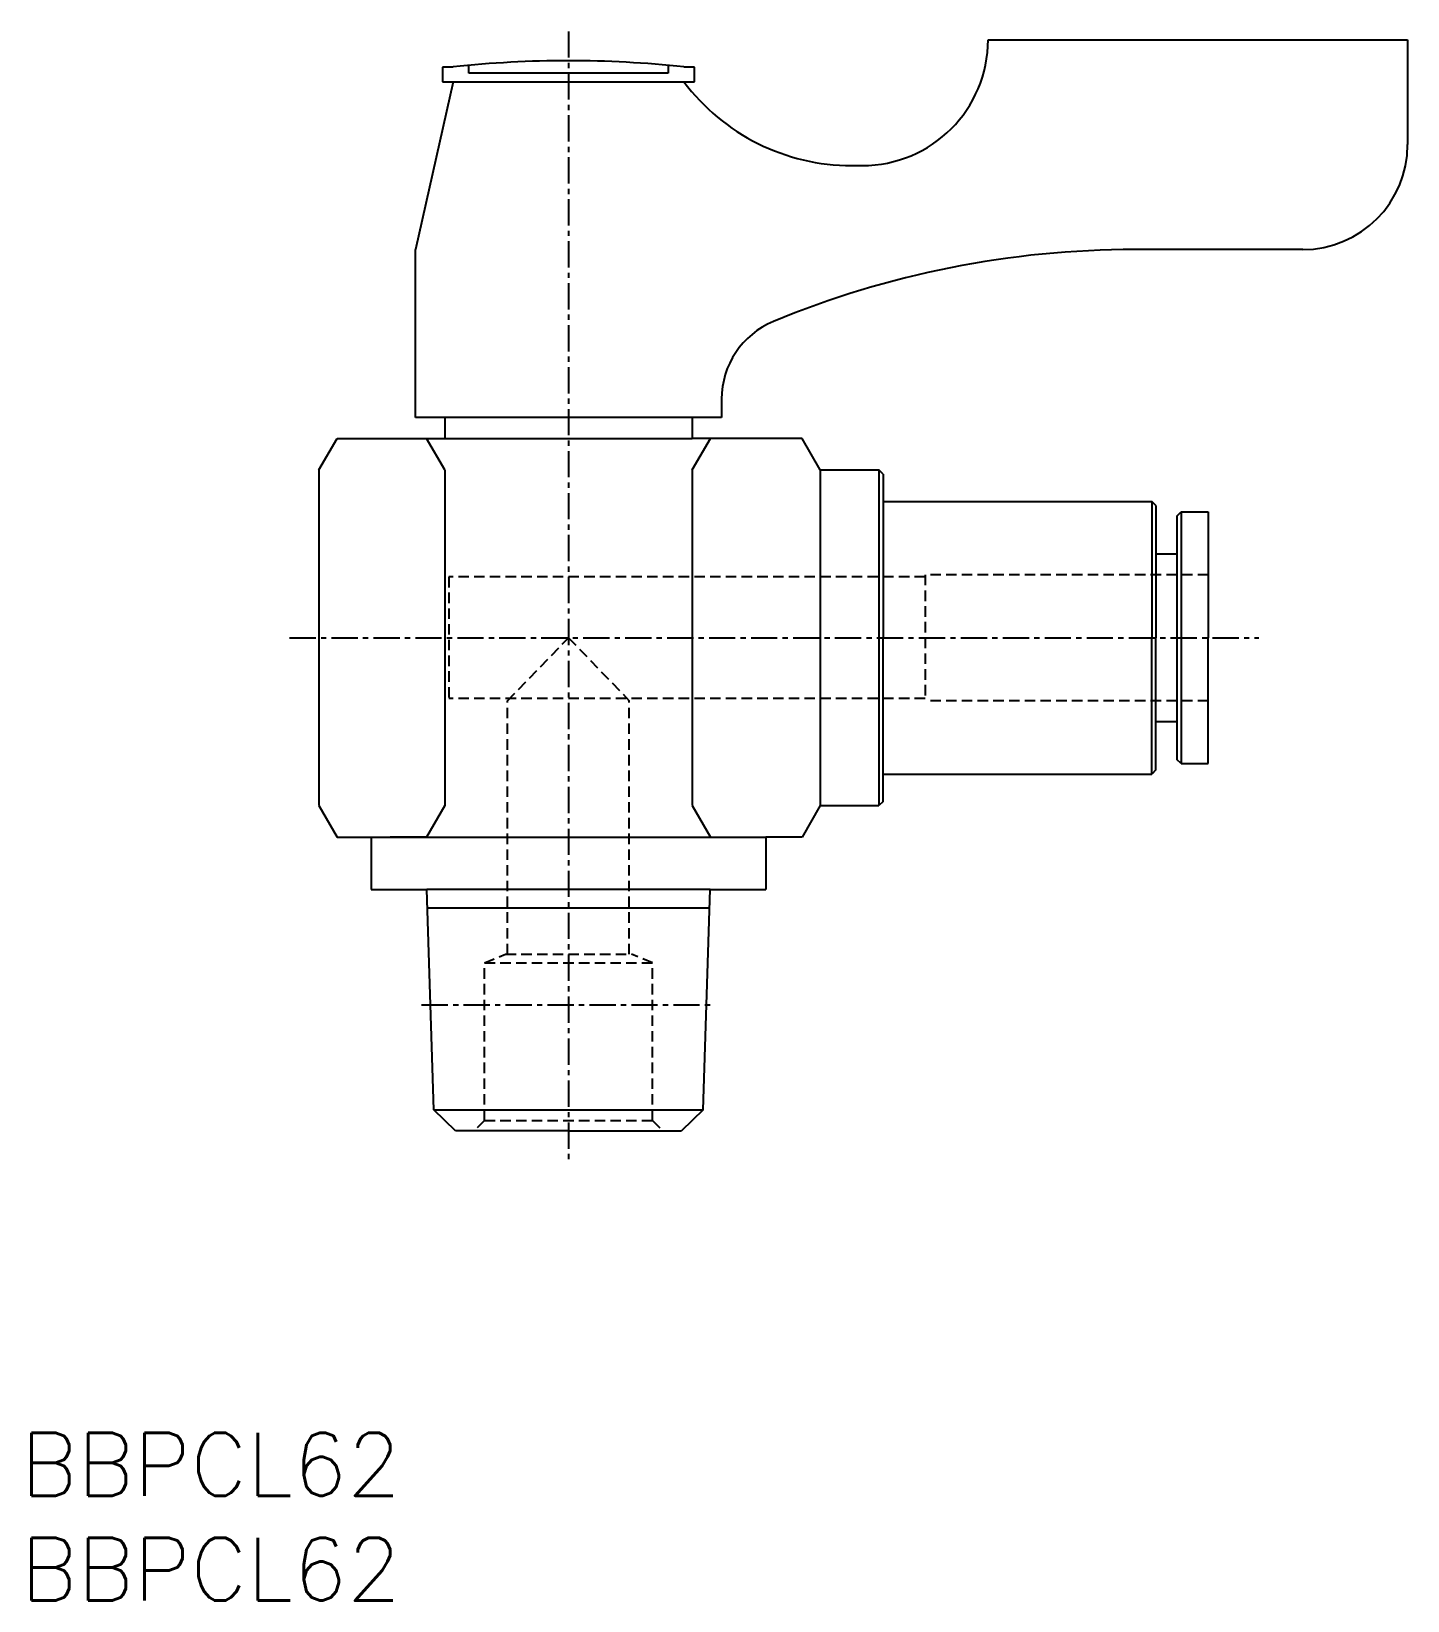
# Model space of a CAD drawing. Extents: x 0.5 to 66.1, y 0 to 74.8.
import ezdxf

# ---------------------------------------------------------------- set-up
doc = ezdxf.new("R2010")
doc.units = 0
doc.linetypes.add('CENTER', pattern=[2, 1.25, -0.25, 0.25, -0.25])
doc.linetypes.add('DASHED', pattern=[0.75, 0.5, -0.25])
doc.layers.get('0').update_dxf_attribs({"linetype": 'CONTINUOUS'})
doc.layers.add('CENTER', color=1, linetype='CENTER')
doc.styles.get("Standard").update_dxf_attribs({"font": 'txt.shx'})

# ---------------------------------------------------------------- blocks, each defined once
blk = doc.blocks.new('*U4')
at = {"color": 7, "linetype": 'CONTINUOUS'}
blk.add_text('BBPCL62', height=3, dxfattribs=at).set_placement((0, 5))
blk = doc.blocks.new('*U5')
at = {"color": 7, "linetype": 'CONTINUOUS'}
blk.add_text('BBPCL62', height=3, dxfattribs=at).set_placement((0, 0))

msp = doc.modelspace()

# ---------------------------------------------------------------- linework, layer by layer
at = {"color": 7, "linetype": 'CONTINUOUS'}
for p, q in [((46.117, 74.389), (66.117, 74.389)), ((66.117, 74.389), (66.117, 69.389)), ((20.617, 73.089), (20.117, 73.089)), ((20.117, 73.089), (20.117, 72.389)), ((21.367, 72.789), (21.367, 73.166)), ((30.867, 72.789), (21.367, 72.789)), ((30.867, 73.166), (30.867, 72.789)), ((32.117, 73.089), (31.617, 73.089)), ((32.117, 72.389), (32.117, 73.089)), ((20.617, 72.389), (18.817, 64.389)), ((20.117, 72.389), (21.767, 72.389)), ((20.617, 72.389), (31.617, 72.389)), ((30.467, 72.389), (32.117, 72.389)), ((39.617, 68.389), (40.117, 68.389)), ((18.817, 56.389), (18.817, 64.389)), ((61.117, 64.389), (53.117, 64.389)), ((33.417, 57.264), (33.417, 56.389)), ((20.217, 56.389), (18.817, 56.389)), ((20.217, 56.389), (20.217, 55.389)), ((32.017, 56.389), (20.217, 56.389)), ((32.017, 56.389), (32.017, 55.389)), ((33.417, 56.389), (32.017, 56.389)), ((14.217, 53.889), (15.083, 55.389)), ((15.083, 55.389), (20.217, 55.389)), ((20.217, 53.889), (19.351, 55.389)), ((20.217, 55.389), (32.017, 55.389)), ((37.251, 55.389), (32.017, 55.389)), ((32.017, 53.889), (32.883, 55.389)), ((38.117, 53.889), (37.251, 55.389)), ((14.217, 53.889), (14.217, 37.889)), ((20.217, 53.889), (20.217, 45.889)), ((32.017, 53.889), (32.017, 37.889)), ((38.117, 53.889), (38.117, 45.889)), ((38.117, 53.889), (40.917, 53.889)), ((40.917, 53.889), (40.917, 37.889)), ((41.117, 53.689), (40.917, 53.889)), ((41.117, 53.689), (41.117, 45.889)), ((41.117, 52.389), (53.917, 52.389)), ((53.917, 52.389), (53.917, 45.889)), ((54.117, 52.189), (53.917, 52.389)), ((54.117, 52.189), (54.117, 45.889)), ((55.117, 51.689), (55.317, 51.889)), ((55.117, 51.689), (55.117, 40.089)), ((55.317, 51.889), (55.317, 39.889)), ((55.317, 51.889), (56.617, 51.889)), ((56.617, 51.889), (56.617, 45.889)), ((54.117, 49.889), (55.117, 49.889)), ((20.217, 45.889), (20.217, 37.889)), ((38.117, 45.889), (38.117, 37.889)), ((41.117, 38.089), (41.117, 45.889)), ((53.917, 39.389), (53.917, 45.889)), ((54.117, 39.589), (54.117, 45.889)), ((56.617, 39.889), (56.617, 45.889)), ((54.117, 41.889), (55.117, 41.889)), ((55.317, 39.889), (55.117, 40.089)), ((55.317, 39.889), (56.617, 39.889)), ((41.117, 39.389), (53.917, 39.389)), ((54.117, 39.589), (53.917, 39.389)), ((14.217, 37.889), (15.083, 36.389)), ((20.217, 37.889), (19.351, 36.389)), ((32.017, 37.889), (32.883, 36.389)), ((38.117, 37.889), (37.251, 36.389)), ((38.117, 37.889), (40.917, 37.889)), ((41.117, 38.089), (40.917, 37.889)), ((15.083, 36.389), (16.717, 36.389)), ((16.717, 36.389), (16.717, 33.889)), ((16.717, 36.389), (35.517, 36.389)), ((19.351, 36.389), (17.617, 36.389)), ((35.517, 36.389), (35.517, 33.889)), ((37.251, 36.389), (35.517, 36.389)), ((16.717, 33.889), (19.367, 33.889)), ((19.695, 23.389), (19.367, 33.889)), ((32.867, 33.889), (19.367, 33.889)), ((32.539, 23.389), (32.867, 33.889)), ((32.867, 33.889), (35.517, 33.889)), ((32.839, 33.005), (19.394, 33.005)), ((20.726, 22.389), (19.695, 23.389)), ((19.695, 23.389), (32.539, 23.389)), ((32.539, 23.389), (31.507, 22.389)), ((26.117, 22.389), (20.726, 22.389)), ((26.117, 22.389), (31.507, 22.389))]:
    msp.add_line(p, q, dxfattribs=at)
at = {"color": 3, "linetype": 'DASHED'}
for p, q in [((43.117, 48.789), (20.411, 48.789)), ((20.411, 48.789), (20.411, 42.989)), ((43.117, 48.889), (43.117, 42.889)), ((56.617, 48.889), (43.117, 48.889)), ((23.217, 42.889), (26.117, 45.889)), ((26.117, 45.889), (29.017, 42.889)), ((43.117, 42.989), (20.411, 42.989)), ((43.117, 42.989), (20.411, 42.989)), ((23.217, 30.804), (23.217, 42.889)), ((29.017, 30.804), (29.017, 42.889)), ((56.617, 42.889), (43.117, 42.889)), ((22.117, 30.389), (23.117, 30.804)), ((23.117, 30.804), (29.117, 30.804)), ((30.117, 30.389), (29.117, 30.804)), ((22.117, 30.389), (30.117, 30.389)), ((22.117, 22.889), (22.117, 30.389)), ((30.117, 22.889), (30.117, 30.389)), ((22.117, 22.889), (21.617, 22.389)), ((22.117, 22.889), (30.117, 22.889)), ((30.117, 22.889), (30.617, 22.389))]:
    msp.add_line(p, q, dxfattribs=at)
at = {"color": 7, "linetype": 'CONTINUOUS'}
for centre, radius, start, end in [((40.117, 74.389), 6, 270, 0), ((26.117, 22.823), 50.567, 83.75574, 96.24426), ((39.617, 78.389), 10, 216.8699, 270), ((61.117, 69.389), 5, 270, 0), ((53.117, 19.389), 45, 90, 112.5151), ((37.417, 57.264), 4, 112.5151, 180)]:
    msp.add_arc(centre, radius, start, end, dxfattribs=at)
at = {"layer": 'CENTER', "color": 1, "linetype": 'CENTER'}
for p, q in [((26.117, 74.786), (26.117, 20.992)), ((12.82, 45.889), (59.017, 45.889)), ((19.117, 28.399), (33.117, 28.399))]:
    msp.add_line(p, q, dxfattribs=at)

# ---------------------------------------------------------------- block references
at = {"color": 7, "linetype": 'CONTINUOUS'}
for name in ['*U4', '*U5']:
    msp.add_blockref(name, (0, 0), dxfattribs=at)

doc.saveas('drawing.dxf')
